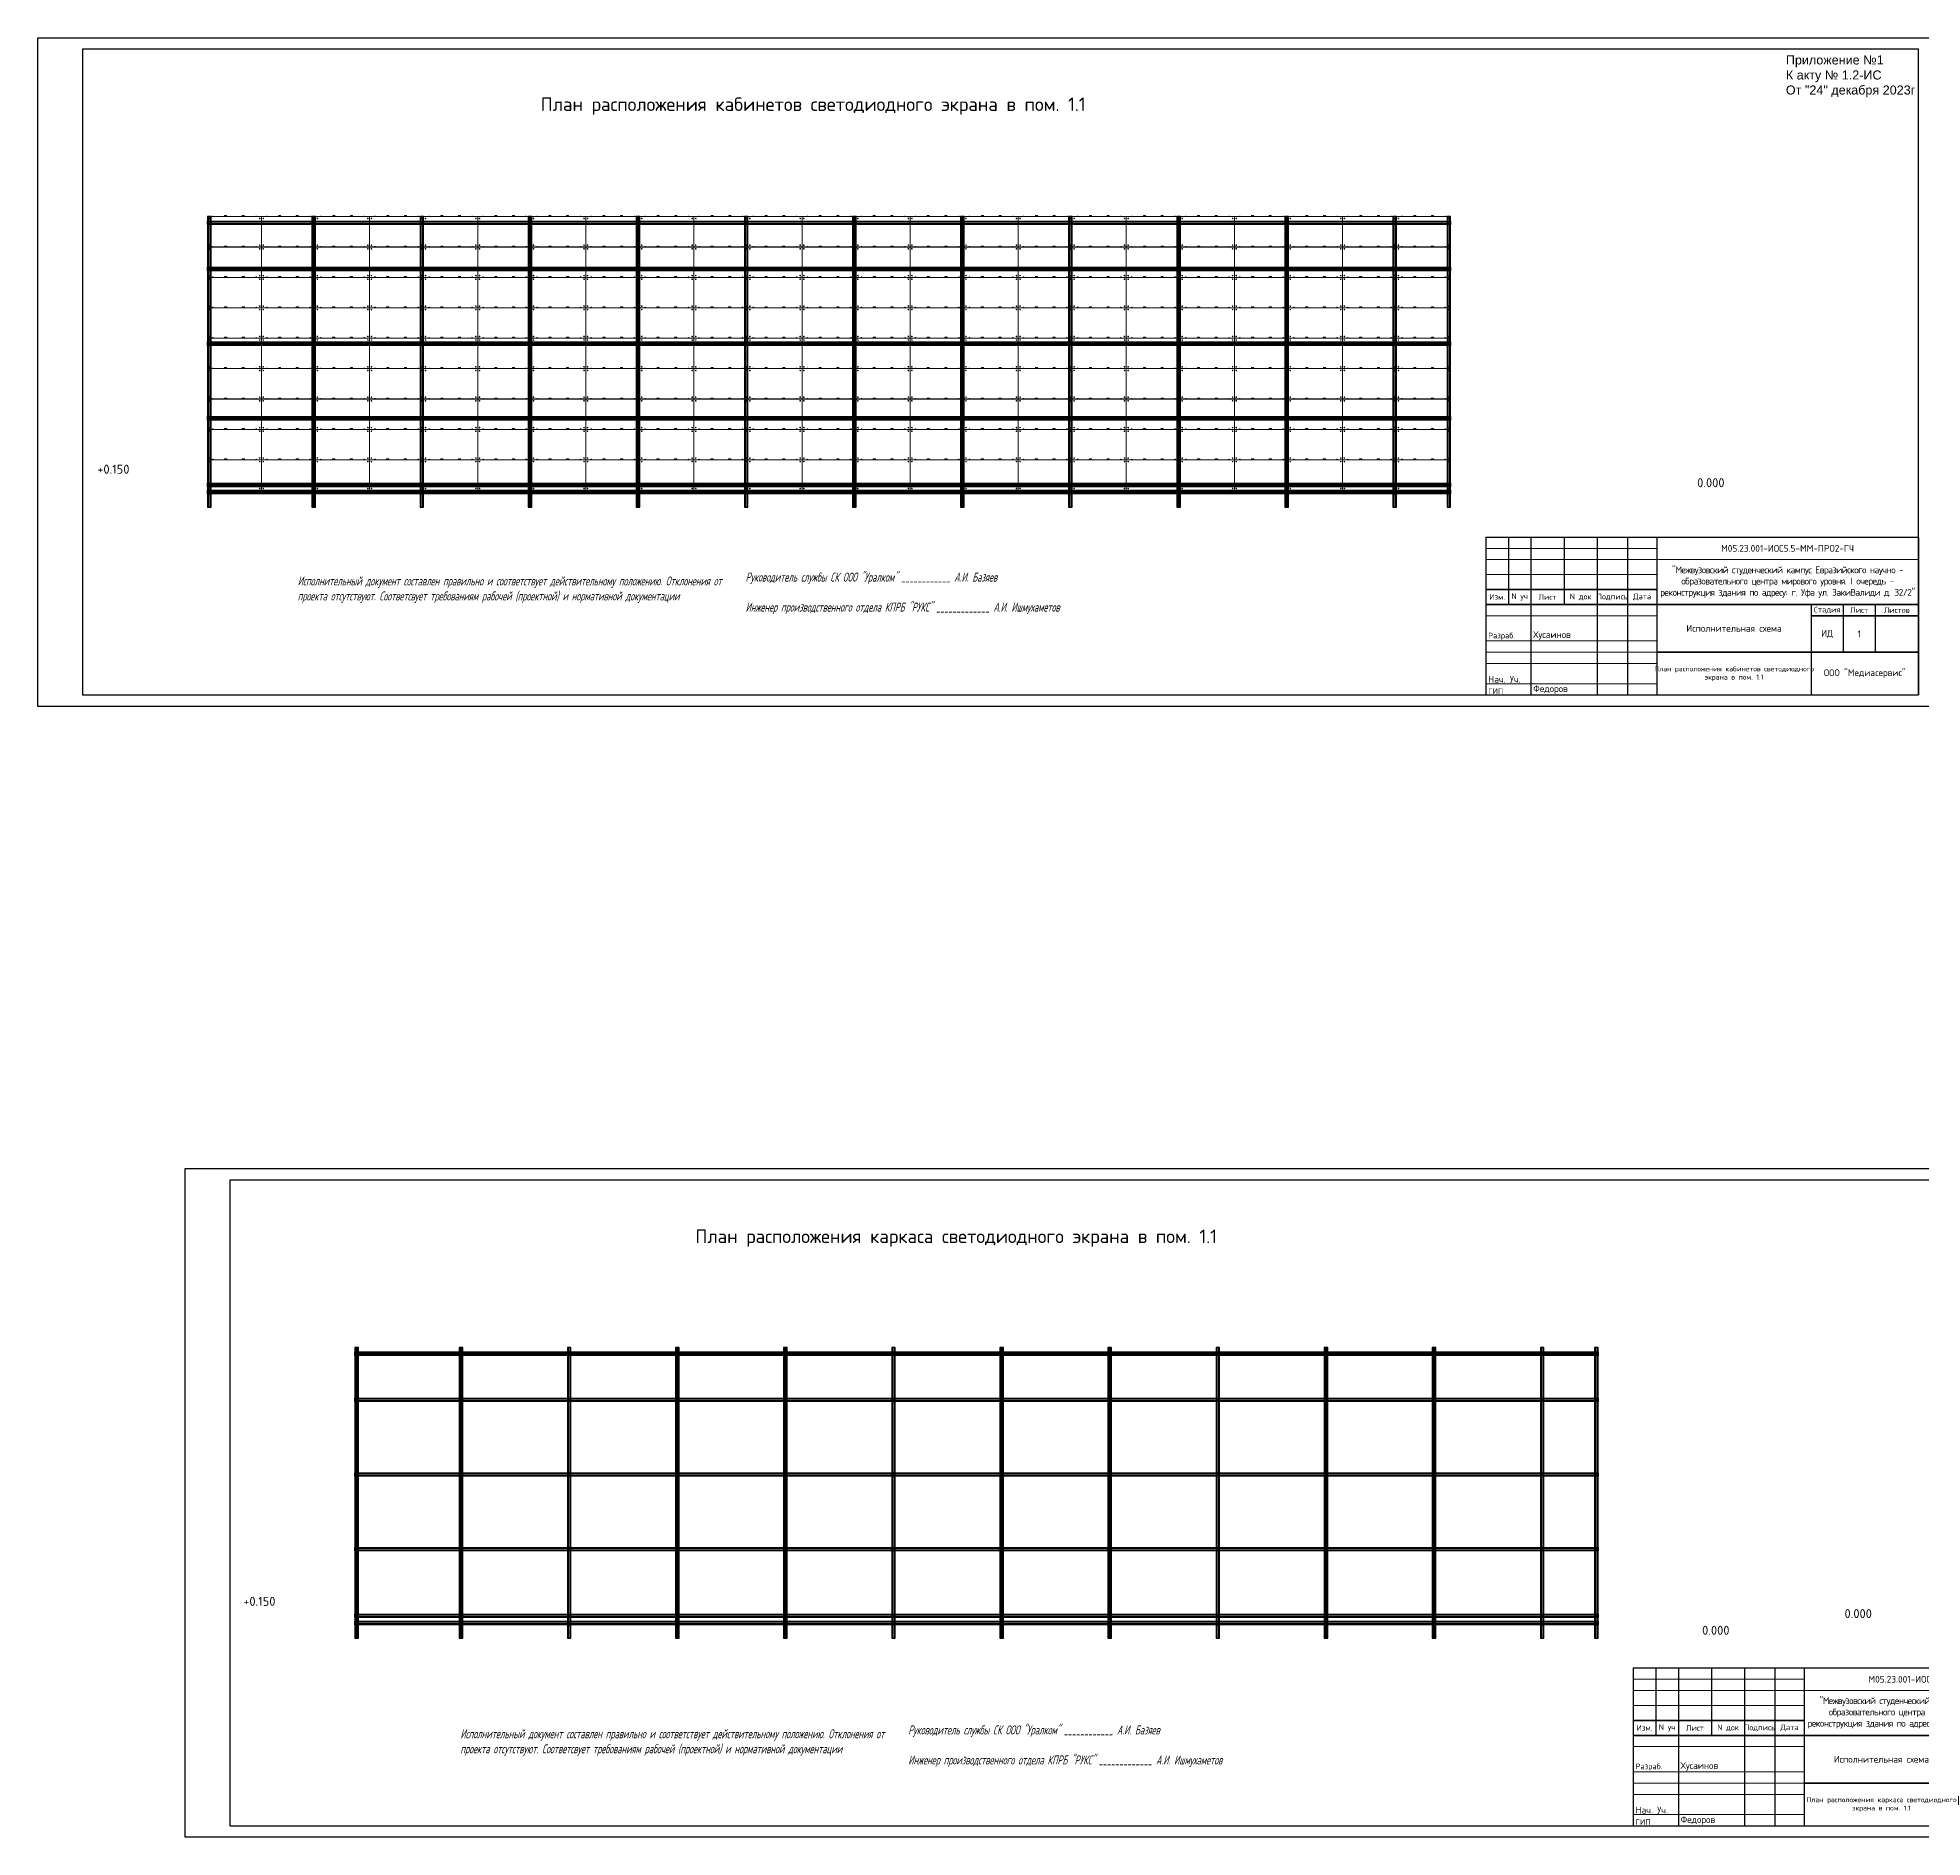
# Model space of a CAD drawing. Header units: millimetres. Extents: x 318 to 194121, y -24907 to 87574.
# Drawn here: x 1753 to 22672, y -10818 to 9163 of the extents above; entities that cross this region are included whole.
import ezdxf

# ---------------------------------------------------------------- set-up
doc = ezdxf.new("R2010")
doc.units = ezdxf.units.MM
doc.linetypes.add('CONTINUA', pattern=[0])
doc.layers.add('Make', color=7, linetype='Continuous')
doc.layers.add('PDF _Текст', color=7, linetype='Continuous')
for name, color, linetype, lineweight in [('MS_0.25', 7, 'Continuous', 25), ('screw', 33, 'Continuous', 13), ('ТАБЛИЦЫ', 7, 'Continuous', 40), ('标注', 2, 'Continuous', 13)]:
    doc.layers.add(name, color=color, linetype=linetype, lineweight=lineweight)
doc.layers.get('标注').off()
doc.styles.add('gostw', font='gost_win.shx', dxfattribs={"width": 0.8, "oblique": 15})
doc.styles.get("Standard").update_dxf_attribs({"font": 'arial.ttf'})
doc.styles.add('TXT', font='txt.shx', dxfattribs={"bigfont": 'gbcbig.shx'})
doc.styles.add('Текст 3', font='isocpeur.ttf', dxfattribs={"height": 3})
doc.styles.add('Текст 300', font='isocpeur.ttf', dxfattribs={"height": 300})

# ---------------------------------------------------------------- blocks, each defined once
blk = doc.blocks.new('A$C10402B24')
at = {"layer": 'screw'}
blk.add_circle((5, 5), 3, dxfattribs=at)
at = {"layer": 'screw', "color": 3}
blk.add_arc((5, 5), 4, 270, 180, dxfattribs=at)
at = {"layer": 'screw', "color": 6, "style": 'TXT'}
blk.add_text('M8', height=1.2, dxfattribs=at).set_placement((4, 4))
blk = doc.blocks.new('A$C23DF71AB')
at = {"layer": '标注', "color": 2, "lineweight": 5}
blk.add_blockref('A$C10402B24', (0, 0), dxfattribs=at)
blk = doc.blocks.new('*U12')
at = {"color": 7, "linetype": 'Continuous', "lineweight": 15}
for p, q in [((-300, 163), (-300, -174)), ((-150, 163), (-300, 163)), ((-243, 170), (-244, 169)), ((-244, 169), (-244, 163)), ((-241, 169), (-244, 169)), ((-241, 170), (-243, 170)), ((-241, 169), (-241, 170)), ((-241, 168), (-241, 169)), ((-241, 168), (-239, 168)), ((-239, 170), (-239, 169)), ((-237, 170), (-239, 170)), ((-239, 169), (-239, 168)), ((-236, 169), (-239, 169)), ((-236, 169), (-237, 170)), ((-236, 163), (-236, 169)), ((0, 163), (-150, 163)), ((-113, 165), (-113, 165)), ((-113, 164), (-113, 163)), ((-113, 164), (-113, 164)), ((-111, 170), (-111, 168)), ((-111, 163), (-110, 170)), ((-110, 172), (-109, 173)), ((-109, 173), (-109, 174)), ((-108, 174), (-109, 174)), ((-108, 173), (-109, 173)), ((-109, 163), (-109, 173)), ((-109, 170), (-109, 170)), ((-108, 173), (-108, 174)), ((-104, 174), (-108, 174)), ((-104, 173), (-108, 173)), ((-104, 173), (-104, 174)), ((-103, 174), (-104, 174)), ((-104, 173), (-103, 173)), ((-103, 173), (-103, 174)), ((-102, 174), (-103, 174)), ((-103, 173), (-102, 173)), ((-102, 173), (-102, 174)), ((-101, 174), (-102, 174)), ((-102, 173), (-101, 173)), ((-100, 174), (-101, 174)), ((-101, 174), (-101, 173)), ((-101, 173), (-100, 173)), ((-100, 173), (-100, 174)), ((-99, 174), (-100, 174)), ((-99, 173), (-100, 173)), ((-99, 174), (-99, 173)), ((-87, 174), (-99, 174)), ((-87, 173), (-99, 173)), ((-87, 174), (-87, 173)), ((-87, 174), (-87, 174)), ((-87, 174), (-87, 173)), ((-87, 173), (-87, 173)), ((-87, 173), (-87, 163)), ((-86, 172), (-87, 173)), ((-87, 170), (-87, 170)), ((-86, 170), (-85, 163)), ((-85, 168), (-85, 170)), ((-83, 165), (-83, 165)), ((-83, 164), (-83, 164)), ((-83, 163), (-83, 164)), ((150, 163), (0, 163)), ((83, 165), (83, 165)), ((83, 164), (83, 163)), ((83, 164), (83, 164)), ((85, 170), (85, 168)), ((85, 163), (86, 170)), ((86, 172), (87, 173)), ((87, 173), (87, 174)), ((92, 174), (87, 174)), ((87, 173), (87, 174)), ((87, 174), (87, 174)), ((87, 173), (87, 173)), ((87, 163), (87, 173)), ((92, 173), (87, 173)), ((87, 170), (87, 170)), ((92, 173), (92, 174)), ((93, 174), (92, 174)), ((92, 173), (93, 173)), ((93, 173), (93, 174)), ((94, 174), (93, 174)), ((93, 173), (94, 173)), ((94, 173), (94, 174)), ((95, 174), (94, 174)), ((94, 173), (95, 173)), ((96, 174), (95, 174)), ((95, 174), (95, 173)), ((95, 173), (96, 173)), ((96, 173), (96, 174)), ((97, 174), (96, 174)), ((97, 173), (96, 173)), ((97, 174), (97, 173)), ((108, 174), (97, 174)), ((108, 173), (97, 173)), ((108, 174), (108, 173)), ((109, 174), (108, 174)), ((109, 173), (108, 173)), ((109, 174), (109, 173)), ((109, 173), (109, 163)), ((110, 172), (109, 173)), ((109, 170), (109, 170)), ((110, 170), (111, 163)), ((111, 168), (111, 170)), ((113, 165), (113, 165)), ((113, 164), (113, 164)), ((113, 163), (113, 164)), ((300, 163), (150, 163)), ((237, 170), (236, 169)), ((236, 169), (236, 163)), ((239, 169), (236, 169)), ((239, 170), (237, 170)), ((239, 169), (239, 170)), ((239, 168), (239, 169)), ((239, 168), (241, 168)), ((243, 170), (241, 170)), ((241, 170), (241, 169)), ((241, 169), (241, 168)), ((244, 169), (241, 169)), ((244, 169), (243, 170)), ((244, 163), (244, 169)), ((300, -174), (300, 163)), ((-300, -174), (-150, -174)), ((-150, -174), (0, -174)), ((0, -174), (150, -174)), ((150, -174), (300, -174))]:
    blk.add_line(p, q, dxfattribs=at)
at = {"color": 8, "linetype": 'Continuous', "lineweight": 15}
for p, q in [((-108, 163), (-108, 173)), ((-104, 163), (-104, 173)), ((-103, 163), (-103, 173)), ((-102, 173), (-102, 163)), ((-101, 163), (-101, 173)), ((-100, 173), (-100, 163)), ((-99, 173), (-99, 163)), ((-87, 173), (-87, 163)), ((87, 163), (87, 173)), ((92, 163), (92, 173)), ((93, 163), (93, 173)), ((94, 173), (94, 163)), ((95, 163), (95, 173)), ((96, 173), (96, 163)), ((97, 173), (97, 163)), ((108, 173), (108, 163))]:
    blk.add_line(p, q, dxfattribs=at)
at = {"color": 7, "linetype": 'Continuous', "lineweight": 15}
for centre in [(-280, 143), (-280, -154), (280, -154)]:
    blk.add_circle(centre, 3.25, dxfattribs=at)
for centre, radius, start, end in [((-116, 169), 5, 316.0191, 345.2917), ((-112, 165), 1, 136.0191, 167.4712), ((-113, 165), 0.2, 167.4712, 250.2917), ((-106, 169), 5, 137.7217, 165.2917), ((-109, 170), 0.2, 90, 165.2917), ((-110, 173), 0.5, 317.7217, 0), ((-109, 170), 0.2, 0, 90), ((-86, 173), 0.5, 180, 222.2783), ((-87, 170), 0.2, 14.7083, 90), ((-87, 170), 0.2, 90, 180), ((-90, 169), 5, 14.7083, 42.2783), ((-80, 169), 5, 194.7083, 223.9809), ((-84, 165), 1, 12.5288, 43.9809), ((-83, 165), 0.2, 289.7083, 12.5288), ((80, 169), 5, 316.0191, 345.2917), ((84, 165), 1, 136.0191, 167.4712), ((83, 165), 0.2, 167.4712, 250.2917), ((90, 169), 5, 137.7217, 165.2917), ((87, 170), 0.2, 90, 165.2917), ((86, 173), 0.5, 317.7217, 0), ((87, 170), 0.2, 0, 90), ((110, 173), 0.5, 180, 222.2783), ((109, 170), 0.2, 14.7083, 90), ((109, 170), 0.2, 90, 180), ((106, 169), 5, 14.7083, 42.2783), ((116, 169), 5, 194.7083, 223.9809), ((112, 165), 1, 12.5288, 43.9809), ((113, 165), 0.2, 289.7083, 12.5288)]:
    blk.add_arc(centre, radius, start, end, dxfattribs=at)
at = {"layer": '标注'}
for p in [(-285, 138), (275, 138), (-285, -160), (275, -160)]:
    blk.add_blockref('A$C23DF71AB', p, dxfattribs=at)
blk = doc.blocks.new('*U11')
at = {"layer": 'Make', "color": 0, "linetype": 'ByBlock', "lineweight": -2, "transparency": 16777216}
for p in [(0, 2700), (600, 2700), (1200, 2700), (1800, 2700), (2400, 2700), (3000, 2700), (3600, 2700), (4200, 2700), (4800, 2700), (5400, 2700), (6000, 2700), (6600, 2700), (7200, 2700), (7800, 2700), (8400, 2700), (9000, 2700), (9600, 2700), (10200, 2700), (10800, 2700), (11400, 2700), (12000, 2700), (12600, 2700), (13200, 2700), (0, 2362.5), (600, 2362.5), (1200, 2362.5), (1800, 2362.5), (2400, 2362.5), (3000, 2362.5), (3600, 2362.5), (4200, 2362.5), (4800, 2362.5), (5400, 2362.5), (6000, 2362.5), (6600, 2362.5), (7200, 2362.5), (7800, 2362.5), (8400, 2362.5), (9000, 2362.5), (9600, 2362.5), (10200, 2362.5), (10800, 2362.5), (11400, 2362.5), (12000, 2362.5), (12600, 2362.5), (13200, 2362.5), (0, 2025), (600, 2025), (1200, 2025), (1800, 2025), (2400, 2025), (3000, 2025), (3600, 2025), (4200, 2025), (4800, 2025), (5400, 2025), (6000, 2025), (6600, 2025), (7200, 2025), (7800, 2025), (8400, 2025), (9000, 2025), (9600, 2025), (10200, 2025), (10800, 2025), (11400, 2025), (12000, 2025), (12600, 2025), (13200, 2025), (0, 1687.5), (600, 1687.5), (1200, 1687.5), (1800, 1687.5), (2400, 1687.5), (3000, 1687.5), (3600, 1687.5), (4200, 1687.5), (4800, 1687.5), (5400, 1687.5), (6000, 1687.5), (6600, 1687.5), (7200, 1687.5), (7800, 1687.5), (8400, 1687.5), (9000, 1687.5), (9600, 1687.5), (10200, 1687.5), (10800, 1687.5), (11400, 1687.5), (12000, 1687.5), (12600, 1687.5), (13200, 1687.5), (0, 1350), (600, 1350), (1200, 1350), (1800, 1350), (2400, 1350), (3000, 1350), (3600, 1350), (4200, 1350), (4800, 1350), (5400, 1350), (6000, 1350), (6600, 1350), (7200, 1350), (7800, 1350), (8400, 1350), (9000, 1350), (9600, 1350), (10200, 1350), (10800, 1350), (11400, 1350), (12000, 1350), (12600, 1350), (13200, 1350), (0, 1012.5), (600, 1012.5), (1200, 1012.5), (1800, 1012.5), (2400, 1012.5), (3000, 1012.5), (3600, 1012.5), (4200, 1012.5), (4800, 1012.5), (5400, 1012.5), (6000, 1012.5), (6600, 1012.5), (7200, 1012.5), (7800, 1012.5), (8400, 1012.5), (9000, 1012.5), (9600, 1012.5), (10200, 1012.5), (10800, 1012.5), (11400, 1012.5), (12000, 1012.5), (12600, 1012.5), (13200, 1012.5), (0, 675), (600, 675), (1200, 675), (1800, 675), (2400, 675), (3000, 675), (3600, 675), (4200, 675), (4800, 675), (5400, 675), (6000, 675), (6600, 675), (7200, 675), (7800, 675), (8400, 675), (9000, 675), (9600, 675), (10200, 675), (10800, 675), (11400, 675), (12000, 675), (12600, 675), (13200, 675), (0, 337.5), (600, 337.5), (1200, 337.5), (1800, 337.5), (2400, 337.5), (3000, 337.5), (3600, 337.5), (4200, 337.5), (4800, 337.5), (5400, 337.5), (6000, 337.5), (6600, 337.5), (7200, 337.5), (7800, 337.5), (8400, 337.5), (9000, 337.5), (9600, 337.5), (10200, 337.5), (10800, 337.5), (11400, 337.5), (12000, 337.5), (12600, 337.5), (13200, 337.5), (0, 0), (600, 0), (1200, 0), (1800, 0), (2400, 0), (3000, 0), (3600, 0), (4200, 0), (4800, 0), (5400, 0), (6000, 0), (6600, 0), (7200, 0), (7800, 0), (8400, 0), (9000, 0), (9600, 0), (10200, 0), (10800, 0), (11400, 0), (12000, 0), (12600, 0), (13200, 0)]:
    blk.add_blockref('*U12', p, dxfattribs=at)
blk = doc.blocks.new('*T13')
at = {"layer": 'ТАБЛИЦЫ', "color": 0, "linetype": 'ByBlock', "lineweight": -2, "transparency": 16777216}
for p, q in [((0, 0), (4800, 0)), ((0, 0), (0, -1753)), ((250, 0), (250, -748)), ((500, 0), (500, -1753)), ((868, 0), (868, -748)), ((1236, 0), (1236, -1753)), ((1571, 0), (1571, -1753)), ((1897, 0), (1897, -1753)), ((4800, 0), (4800, -1753)), ((3610, -748), (3610, -1753)), ((3966, -748), (3966, -1278)), ((4322, -748), (4322, -1278))]:
    blk.add_line(p, q, dxfattribs=at)
at = {"layer": 'ТАБЛИЦЫ', "color": 0, "linetype": 'ByBlock', "lineweight": 9, "transparency": 16777216}
for p, q in [((0, -125), (1897, -125)), ((0, -250), (4800, -250)), ((0, -416), (1897, -416)), ((0, -873), (1897, -873)), ((0, -1153), (1897, -1153)), ((0, -1278), (1897, -1278)), ((0, -1403), (1897, -1403)), ((0, -1628), (1897, -1628)), ((0, -1753), (4800, -1753))]:
    blk.add_line(p, q, dxfattribs=at)
at = {"layer": 'ТАБЛИЦЫ', "color": 0, "linetype": 'ByBlock', "lineweight": 40, "transparency": 16777216}
for p, q in [((0, -582), (1897, -582)), ((0, -748), (4800, -748)), ((3610, -873), (4800, -873)), ((1897, -1278), (4800, -1278))]:
    blk.add_line(p, q, dxfattribs=at)
at = {"layer": 'ТАБЛИЦЫ', "color": 0, "linetype": 'CONTINUA', "transparency": 16777216}
for s, insert, char_height, width, attachment_point, style in [('М05.23.001-ИОС5.5-ММ-ПРО2-ГЧ', (3348, -125), 75, 2877.87, 5, 'Текст 3'), ('{\\T0.9;\\C7;"\\fISOCPEUR|b0|i0|c204|p34;Межвузовский студенческий кампус Евразийского научно - образовательного центра мирового уровня. I очередь - реконструкция здания по адресу: г. Уфа ул. ЗакиВалиди д. 32/2"}', (3348, -499), 75, 2877.87, 5, 'Текст 3'), ('N уч', (375, -665), 62.5, 225.11, 5, 'Текст 300'), ('Дата', (1734, -665), 62.5, 300.75, 5, 'Текст 300'), ('Изм.', (125, -665), 62.5, 225, 5, 'Текст 300'), ('Лист', (684, -665), 62.5, 342.77, 5, 'Текст 300'), ('N док', (1052, -665), 62.5, 342.77, 5, 'Текст 300'), ('Подпись', (1403, -665), 62.5, 310.44, 5, 'Текст 300'), ('{\\C256;Стадия}', (3788, -810), 62.5, 330.4, 5, 'Текст 300'), ('{\\C256;Лист}', (4144, -810), 62.5, 331.03, 5, 'Текст 300'), ('{\\C256;Листов}', (4561, -810), 62.5, 453, 5, 'Текст 300'), ('Хусаинов ', (525, -1141), 75, 685.53, 7, 'Текст 3'), ('Исполнительная схема', (2754, -1013), 75, 1688.44, 5, 'Текст 3'), ('ИД', (3788, -1075), 75, 330.4, 5, 'Текст 3'), ('1', (4144, -1075), 75, 331.03, 5, 'Текст 3'), ('{\\C256;Разраб.}', (25, -1141), 62.5, 450.11, 7, 'Текст 300'), ('{\\C256;План расположения кабинетов светодиодного экрана в пом. 1.1}', (2754, -1516), 55, 1688.44, 5, 'Текст 3'), ('ООО "Медиасервис"', (4205, -1516), 75, 1164.43, 5, 'Текст 3'), ('Нач. Уч.', (25, -1616), 75, 450.11, 7, 'Текст 3'), ('Федоров', (525, -1741), 75, 685.53, 7, 'Текст 3'), ('{\\C256;ГИП}', (25, -1741), 62.5, 450.11, 7, 'Текст 300')]:
    blk.add_mtext(s, dxfattribs=dict(at, insert=insert, char_height=char_height, width=width, attachment_point=attachment_point, style=style))
blk = doc.blocks.new('*T407')
at = {"layer": 'ТАБЛИЦЫ', "color": 0, "linetype": 'ByBlock', "lineweight": -2, "transparency": 16777216}
for p, q in [((0, 0), (4800, 0)), ((0, 0), (0, -1753)), ((250, 0), (250, -748)), ((500, 0), (500, -1753)), ((868, 0), (868, -748)), ((1236, 0), (1236, -1753)), ((1571, 0), (1571, -1753)), ((1897, 0), (1897, -1753)), ((4800, 0), (4800, -1753)), ((3610, -748), (3610, -1753)), ((3966, -748), (3966, -1278)), ((4322, -748), (4322, -1278))]:
    blk.add_line(p, q, dxfattribs=at)
at = {"layer": 'ТАБЛИЦЫ', "color": 0, "linetype": 'ByBlock', "lineweight": 9, "transparency": 16777216}
for p, q in [((0, -125), (1897, -125)), ((0, -250), (4800, -250)), ((0, -416), (1897, -416)), ((0, -873), (1897, -873)), ((0, -1153), (1897, -1153)), ((0, -1278), (1897, -1278)), ((0, -1403), (1897, -1403)), ((0, -1628), (1897, -1628)), ((0, -1753), (4800, -1753))]:
    blk.add_line(p, q, dxfattribs=at)
at = {"layer": 'ТАБЛИЦЫ', "color": 0, "linetype": 'ByBlock', "lineweight": 40, "transparency": 16777216}
for p, q in [((0, -582), (1897, -582)), ((0, -748), (4800, -748)), ((3610, -873), (4800, -873)), ((1897, -1278), (4800, -1278))]:
    blk.add_line(p, q, dxfattribs=at)
at = {"layer": 'ТАБЛИЦЫ', "color": 0, "linetype": 'CONTINUA', "transparency": 16777216}
for s, insert, char_height, width, attachment_point, style in [('М05.23.001-ИОС5.5-ММ-ПРО2-ГЧ', (3348, -125), 75, 2877.87, 5, 'Текст 3'), ('{\\T0.9;\\C7;"\\fISOCPEUR|b0|i0|c204|p34;Межвузовский студенческий кампус Евразийского научно - образовательного центра мирового уровня. I очередь - реконструкция здания по адресу: г. Уфа ул. ЗакиВалиди д. 32/2"}', (3348, -499), 75, 2877.87, 5, 'Текст 3'), ('N уч', (375, -665), 62.5, 225.11, 5, 'Текст 300'), ('Дата', (1734, -665), 62.5, 300.75, 5, 'Текст 300'), ('Изм.', (125, -665), 62.5, 225, 5, 'Текст 300'), ('Лист', (684, -665), 62.5, 342.77, 5, 'Текст 300'), ('N док', (1052, -665), 62.5, 342.77, 5, 'Текст 300'), ('Подпись', (1403, -665), 62.5, 310.44, 5, 'Текст 300'), ('{\\C256;Стадия}', (3788, -810), 62.5, 330.4, 5, 'Текст 300'), ('{\\C256;Лист}', (4144, -810), 62.5, 331.03, 5, 'Текст 300'), ('{\\C256;Листов}', (4561, -810), 62.5, 453, 5, 'Текст 300'), ('Хусаинов ', (525, -1141), 75, 685.53, 7, 'Текст 3'), ('Исполнительная схема', (2754, -1013), 75, 1688.44, 5, 'Текст 3'), ('ИД', (3788, -1075), 75, 330.4, 5, 'Текст 3'), ('1', (4144, -1075), 75, 331.03, 5, 'Текст 3'), ('{\\C256;Разраб.}', (25, -1141), 62.5, 450.11, 7, 'Текст 300'), ('{\\C256;План расположения каркаса светодиодного экрана в пом. 1.1}', (2754, -1516), 55, 1688.44, 5, 'Текст 3'), ('ООО "Медиасервис"', (4205, -1516), 75, 1164.43, 5, 'Текст 3'), ('Нач. Уч.', (25, -1616), 75, 450.11, 7, 'Текст 3'), ('Федоров', (525, -1741), 75, 685.53, 7, 'Текст 3'), ('{\\C256;ГИП}', (25, -1741), 62.5, 450.11, 7, 'Текст 300')]:
    blk.add_mtext(s, dxfattribs=dict(at, insert=insert, char_height=char_height, width=width, attachment_point=attachment_point, style=style))

msp = doc.modelspace()

# ---------------------------------------------------------------- linework, layer by layer
for points in [[(1752.9, 9163.4), (22752.9, 9163.4), (22752.9, 1738.4), (1752.9, 1738.4)], [(2252.9, 9038.4), (22627.9, 9038.4), (22627.9, 1863.4), (2252.9, 1863.4)], [(3388.7, -3392.8), (24388.7, -3392.8), (24388.7, -10817.8), (3388.7, -10817.8)], [(3888.7, -3517.8), (24263.7, -3517.8), (24263.7, -10692.8), (3888.7, -10692.8)]]:
    msp.add_lwpolyline(points, close=True)
at = {"color": 8}
for points in [[(3676.6, 7176.5), (3636.6, 7176.5), (3636.6, 4099), (3676.6, 4099)], [(3636.6, 7127.8), (17436.6, 7127.8), (17436.6, 7087.8), (3636.6, 7087.8)], [(3636.6, 7124.8), (17436.6, 7124.8), (17436.6, 7090.8), (3636.6, 7090.8)], [(3636.6, 7117.8), (17436.6, 7117.8), (17436.6, 7097.8), (3636.6, 7097.8)], [(3673.6, 7176.5), (3639.6, 7176.5), (3639.6, 4099), (3673.6, 4099)], [(3666.6, 7176.5), (3646.6, 7176.5), (3646.6, 4099), (3666.6, 4099)], [(4836.6, 7176.5), (4796.6, 7176.5), (4796.6, 4099), (4836.6, 4099)], [(4833.6, 7176.5), (4799.6, 7176.5), (4799.6, 4099), (4833.6, 4099)], [(4826.6, 7176.5), (4806.6, 7176.5), (4806.6, 4099), (4826.6, 4099)], [(6036.6, 7176.5), (5996.6, 7176.5), (5996.6, 4099), (6036.6, 4099)], [(6033.6, 7176.5), (5999.6, 7176.5), (5999.6, 4099), (6033.6, 4099)], [(6026.6, 7176.5), (6006.6, 7176.5), (6006.6, 4099), (6026.6, 4099)], [(7236.6, 7176.5), (7196.6, 7176.5), (7196.6, 4099), (7236.6, 4099)], [(7233.6, 7176.5), (7199.6, 7176.5), (7199.6, 4099), (7233.6, 4099)], [(7226.6, 7176.5), (7206.6, 7176.5), (7206.6, 4099), (7226.6, 4099)], [(8436.6, 7176.5), (8396.6, 7176.5), (8396.6, 4099), (8436.6, 4099)], [(8433.6, 7176.5), (8399.6, 7176.5), (8399.6, 4099), (8433.6, 4099)], [(8426.6, 7176.5), (8406.6, 7176.5), (8406.6, 4099), (8426.6, 4099)], [(9636.6, 7176.5), (9596.6, 7176.5), (9596.6, 4099), (9636.6, 4099)], [(9633.6, 7176.5), (9599.6, 7176.5), (9599.6, 4099), (9633.6, 4099)], [(9626.6, 7176.5), (9606.6, 7176.5), (9606.6, 4099), (9626.6, 4099)], [(10836.6, 7176.5), (10796.6, 7176.5), (10796.6, 4099), (10836.6, 4099)], [(10833.6, 7176.5), (10799.6, 7176.5), (10799.6, 4099), (10833.6, 4099)], [(10826.6, 7176.5), (10806.6, 7176.5), (10806.6, 4099), (10826.6, 4099)], [(12036.6, 7176.5), (11996.6, 7176.5), (11996.6, 4099), (12036.6, 4099)], [(12033.6, 7176.5), (11999.6, 7176.5), (11999.6, 4099), (12033.6, 4099)], [(12026.6, 7176.5), (12006.6, 7176.5), (12006.6, 4099), (12026.6, 4099)], [(13236.6, 7176.5), (13196.6, 7176.5), (13196.6, 4099), (13236.6, 4099)], [(13233.6, 7176.5), (13199.6, 7176.5), (13199.6, 4099), (13233.6, 4099)], [(13226.6, 7176.5), (13206.6, 7176.5), (13206.6, 4099), (13226.6, 4099)], [(14436.6, 7176.5), (14396.6, 7176.5), (14396.6, 4099), (14436.6, 4099)], [(14433.6, 7176.5), (14399.6, 7176.5), (14399.6, 4099), (14433.6, 4099)], [(14426.6, 7176.5), (14406.6, 7176.5), (14406.6, 4099), (14426.6, 4099)], [(15636.6, 7176.5), (15596.6, 7176.5), (15596.6, 4099), (15636.6, 4099)], [(15633.6, 7176.5), (15599.6, 7176.5), (15599.6, 4099), (15633.6, 4099)], [(15626.6, 7176.5), (15606.6, 7176.5), (15606.6, 4099), (15626.6, 4099)], [(16836.6, 7176.5), (16796.6, 7176.5), (16796.6, 4099), (16836.6, 4099)], [(16833.6, 7176.5), (16799.6, 7176.5), (16799.6, 4099), (16833.6, 4099)], [(16826.6, 7176.5), (16806.6, 7176.5), (16806.6, 4099), (16826.6, 4099)], [(17436.6, 7176.5), (17396.6, 7176.5), (17396.6, 4099), (17436.6, 4099)], [(17433.6, 7176.5), (17399.6, 7176.5), (17399.6, 4099), (17433.6, 4099)], [(17426.6, 7176.5), (17406.6, 7176.5), (17406.6, 4099), (17426.6, 4099)], [(3636.6, 6615.4), (17436.6, 6615.4), (17436.6, 6575.4), (3636.6, 6575.4)], [(3636.6, 6612.4), (17436.6, 6612.4), (17436.6, 6578.4), (3636.6, 6578.4)], [(3636.6, 6605.4), (17436.6, 6605.4), (17436.6, 6585.4), (3636.6, 6585.4)], [(3636.6, 5786.5), (17436.6, 5786.5), (17436.6, 5746.5), (3636.6, 5746.5)], [(3636.6, 5783.5), (17436.6, 5783.5), (17436.6, 5749.5), (3636.6, 5749.5)], [(3636.6, 5776.5), (17436.6, 5776.5), (17436.6, 5756.5), (3636.6, 5756.5)], [(3637.5, 4957.6), (17436.7, 4957.6), (17436.7, 4917.6), (3637.5, 4917.6)], [(3637.5, 4954.6), (17436.7, 4954.6), (17436.7, 4920.6), (3637.5, 4920.6)], [(3637.5, 4947.6), (17436.7, 4947.6), (17436.7, 4927.6), (3637.5, 4927.6)], [(3636.7, 4217.7), (17436.7, 4217.8), (17436.7, 4177.8), (3636.7, 4177.7)], [(3636.7, 4214.7), (17436.7, 4214.8), (17436.7, 4180.8), (3636.7, 4180.7)], [(3636.7, 4207.7), (17436.7, 4207.8), (17436.7, 4187.8), (3636.7, 4187.7)], [(3676.6, 4099), (3636.6, 4099), (3636.6, 3949), (3676.6, 3949)], [(3636.7, 4139), (17436.7, 4139.1), (17436.7, 4099.1), (3636.7, 4099)], [(3636.7, 4136), (17436.7, 4136.1), (17436.7, 4102.1), (3636.7, 4102)], [(3636.7, 4129), (17436.7, 4129.1), (17436.7, 4109.1), (3636.7, 4109)], [(3673.6, 4099), (3639.6, 4099), (3639.6, 3949), (3673.6, 3949)], [(3666.6, 4099), (3646.6, 4099), (3646.6, 3949), (3666.6, 3949)], [(4836.6, 4099), (4796.6, 4099), (4796.6, 3949), (4836.6, 3949)], [(4833.6, 4099), (4799.6, 4099), (4799.6, 3949), (4833.6, 3949)], [(4826.6, 4099), (4806.6, 4099), (4806.6, 3949), (4826.6, 3949)], [(6036.6, 4099), (5996.6, 4099), (5996.6, 3949), (6036.6, 3949)], [(6033.6, 4099), (5999.6, 4099), (5999.6, 3949), (6033.6, 3949)], [(6026.6, 4099), (6006.6, 4099), (6006.6, 3949), (6026.6, 3949)], [(7236.6, 4099), (7196.6, 4099), (7196.6, 3949), (7236.6, 3949)], [(7233.6, 4099), (7199.6, 4099), (7199.6, 3949), (7233.6, 3949)], [(7226.6, 4099), (7206.6, 4099), (7206.6, 3949), (7226.6, 3949)], [(8436.6, 4099), (8396.6, 4099), (8396.6, 3949), (8436.6, 3949)], [(8433.6, 4099), (8399.6, 4099), (8399.6, 3949), (8433.6, 3949)], [(8426.6, 4099), (8406.6, 4099), (8406.6, 3949), (8426.6, 3949)], [(9636.6, 4099), (9596.6, 4099), (9596.6, 3949), (9636.6, 3949)], [(9633.6, 4099), (9599.6, 4099), (9599.6, 3949), (9633.6, 3949)], [(9626.6, 4099), (9606.6, 4099), (9606.6, 3949), (9626.6, 3949)], [(10836.6, 4099), (10796.6, 4099), (10796.6, 3949), (10836.6, 3949)], [(10833.6, 4099), (10799.6, 4099), (10799.6, 3949), (10833.6, 3949)], [(10826.6, 4099), (10806.6, 4099), (10806.6, 3949), (10826.6, 3949)], [(12036.6, 4099), (11996.6, 4099), (11996.6, 3949), (12036.6, 3949)], [(12033.6, 4099), (11999.6, 4099), (11999.6, 3949), (12033.6, 3949)], [(12026.6, 4099), (12006.6, 4099), (12006.6, 3949), (12026.6, 3949)], [(13236.6, 4099), (13196.6, 4099), (13196.6, 3949), (13236.6, 3949)], [(13233.6, 4099), (13199.6, 4099), (13199.6, 3949), (13233.6, 3949)], [(13226.6, 4099), (13206.6, 4099), (13206.6, 3949), (13226.6, 3949)], [(14436.6, 4099), (14396.6, 4099), (14396.6, 3949), (14436.6, 3949)], [(14433.6, 4099), (14399.6, 4099), (14399.6, 3949), (14433.6, 3949)], [(14426.6, 4099), (14406.6, 4099), (14406.6, 3949), (14426.6, 3949)], [(15636.6, 4099), (15596.6, 4099), (15596.6, 3949), (15636.6, 3949)], [(15633.6, 4099), (15599.6, 4099), (15599.6, 3949), (15633.6, 3949)], [(15626.6, 4099), (15606.6, 4099), (15606.6, 3949), (15626.6, 3949)], [(16836.6, 4099), (16796.6, 4099), (16796.6, 3949), (16836.6, 3949)], [(16833.6, 4099), (16799.6, 4099), (16799.6, 3949), (16833.6, 3949)], [(16826.6, 4099), (16806.6, 4099), (16806.6, 3949), (16826.6, 3949)], [(17436.6, 4099), (17396.6, 4099), (17396.6, 3949), (17436.6, 3949)], [(17433.6, 4099), (17399.6, 4099), (17399.6, 3949), (17433.6, 3949)], [(17426.6, 4099), (17406.6, 4099), (17406.6, 3949), (17426.6, 3949)], [(5312.4, -5379.7), (5272.4, -5379.7), (5272.5, -8457.2), (5312.5, -8457.2)], [(5272.5, -5428.4), (19072.4, -5428.4), (19072.4, -5468.4), (5272.5, -5468.4)], [(5272.5, -5431.4), (19072.4, -5431.4), (19072.4, -5465.4), (5272.5, -5465.4)], [(5272.5, -5438.4), (19072.4, -5438.4), (19072.4, -5458.4), (5272.5, -5458.4)], [(5309.4, -5379.7), (5275.4, -5379.7), (5275.5, -8457.2), (5309.5, -8457.2)], [(5302.4, -5379.7), (5282.4, -5379.7), (5282.5, -8457.2), (5302.5, -8457.2)], [(6472.4, -5379.7), (6432.4, -5379.7), (6432.5, -8457.2), (6472.5, -8457.2)], [(6469.4, -5379.7), (6435.4, -5379.7), (6435.5, -8457.2), (6469.5, -8457.2)], [(6462.4, -5379.7), (6442.4, -5379.7), (6442.5, -8457.2), (6462.5, -8457.2)], [(7672.4, -5379.7), (7632.4, -5379.7), (7632.5, -8457.2), (7672.5, -8457.2)], [(7669.4, -5379.7), (7635.4, -5379.7), (7635.5, -8457.2), (7669.5, -8457.2)], [(7662.4, -5379.7), (7642.4, -5379.7), (7642.5, -8457.2), (7662.5, -8457.2)], [(8872.4, -5379.7), (8832.4, -5379.7), (8832.5, -8457.2), (8872.5, -8457.2)], [(8869.4, -5379.7), (8835.4, -5379.7), (8835.5, -8457.2), (8869.5, -8457.2)], [(8862.4, -5379.7), (8842.4, -5379.7), (8842.5, -8457.2), (8862.5, -8457.2)], [(10072.4, -5379.7), (10032.4, -5379.7), (10032.5, -8457.2), (10072.5, -8457.2)], [(10069.4, -5379.7), (10035.4, -5379.7), (10035.5, -8457.2), (10069.5, -8457.2)], [(10062.4, -5379.7), (10042.4, -5379.7), (10042.5, -8457.2), (10062.5, -8457.2)], [(11272.4, -5379.7), (11232.4, -5379.7), (11232.5, -8457.2), (11272.5, -8457.2)], [(11269.4, -5379.7), (11235.4, -5379.7), (11235.5, -8457.2), (11269.5, -8457.2)], [(11262.4, -5379.7), (11242.4, -5379.7), (11242.5, -8457.2), (11262.5, -8457.2)], [(12472.4, -5379.7), (12432.4, -5379.7), (12432.5, -8457.2), (12472.5, -8457.2)], [(12469.4, -5379.7), (12435.4, -5379.7), (12435.5, -8457.2), (12469.5, -8457.2)], [(12462.4, -5379.7), (12442.4, -5379.7), (12442.5, -8457.2), (12462.5, -8457.2)], [(13672.4, -5379.7), (13632.4, -5379.7), (13632.5, -8457.2), (13672.5, -8457.2)], [(13669.4, -5379.7), (13635.4, -5379.7), (13635.5, -8457.2), (13669.5, -8457.2)], [(13662.4, -5379.7), (13642.4, -5379.7), (13642.5, -8457.2), (13662.5, -8457.2)], [(14872.4, -5379.7), (14832.4, -5379.7), (14832.5, -8457.2), (14872.5, -8457.2)], [(14869.4, -5379.7), (14835.4, -5379.7), (14835.5, -8457.2), (14869.5, -8457.2)], [(14862.4, -5379.7), (14842.4, -5379.7), (14842.5, -8457.2), (14862.5, -8457.2)], [(16072.4, -5379.7), (16032.4, -5379.7), (16032.5, -8457.2), (16072.5, -8457.2)], [(16069.4, -5379.7), (16035.4, -5379.7), (16035.5, -8457.2), (16069.5, -8457.2)], [(16062.4, -5379.7), (16042.4, -5379.7), (16042.5, -8457.2), (16062.5, -8457.2)], [(17272.4, -5379.7), (17232.4, -5379.7), (17232.5, -8457.2), (17272.5, -8457.2)], [(17269.4, -5379.7), (17235.4, -5379.7), (17235.5, -8457.2), (17269.5, -8457.2)], [(17262.4, -5379.7), (17242.4, -5379.7), (17242.5, -8457.2), (17262.5, -8457.2)], [(18472.4, -5379.7), (18432.4, -5379.7), (18432.5, -8457.2), (18472.5, -8457.2)], [(18469.4, -5379.7), (18435.4, -5379.7), (18435.5, -8457.2), (18469.5, -8457.2)], [(18462.4, -5379.7), (18442.4, -5379.7), (18442.5, -8457.2), (18462.5, -8457.2)], [(19072.4, -5379.7), (19032.4, -5379.7), (19032.5, -8457.2), (19072.5, -8457.2)], [(19069.4, -5379.7), (19035.4, -5379.7), (19035.5, -8457.2), (19069.5, -8457.2)], [(19062.4, -5379.7), (19042.4, -5379.7), (19042.5, -8457.2), (19062.5, -8457.2)], [(5272.5, -5940.8), (19072.4, -5940.7), (19072.4, -5980.7), (5272.5, -5980.8)], [(5272.5, -5943.8), (19072.4, -5943.7), (19072.4, -5977.7), (5272.5, -5977.8)], [(5272.5, -5950.8), (19072.4, -5950.7), (19072.4, -5970.7), (5272.5, -5970.8)], [(5272.5, -6769.7), (19072.4, -6769.7), (19072.4, -6809.7), (5272.5, -6809.7)], [(5272.5, -6772.7), (19072.4, -6772.7), (19072.4, -6806.7), (5272.5, -6806.7)], [(5272.5, -6779.7), (19072.4, -6779.7), (19072.4, -6799.7), (5272.5, -6799.7)], [(5273.4, -7598.6), (19072.6, -7598.6), (19072.6, -7638.6), (5273.4, -7638.6)], [(5273.4, -7601.6), (19072.6, -7601.6), (19072.6, -7635.6), (5273.4, -7635.6)], [(5273.4, -7608.6), (19072.6, -7608.6), (19072.6, -7628.6), (5273.4, -7628.6)], [(5272.5, -8338.4), (19072.5, -8338.4), (19072.5, -8378.4), (5272.5, -8378.4)], [(5272.5, -8341.4), (19072.5, -8341.4), (19072.5, -8375.4), (5272.5, -8375.4)], [(5272.5, -8348.4), (19072.5, -8348.4), (19072.5, -8368.4), (5272.5, -8368.4)], [(5272.5, -8417.2), (19072.5, -8417.1), (19072.5, -8457.1), (5272.5, -8457.2)], [(5272.5, -8420.2), (19072.5, -8420.1), (19072.5, -8454.1), (5272.5, -8454.2)], [(5272.5, -8427.2), (19072.5, -8427.1), (19072.5, -8447.1), (5272.5, -8447.2)], [(5312.5, -8457.2), (5272.5, -8457.2), (5272.5, -8607.2), (5312.5, -8607.2)], [(5309.5, -8457.2), (5275.5, -8457.2), (5275.5, -8607.2), (5309.5, -8607.2)], [(5302.5, -8457.2), (5282.5, -8457.2), (5282.5, -8607.2), (5302.5, -8607.2)], [(6472.5, -8457.2), (6432.5, -8457.2), (6432.5, -8607.2), (6472.5, -8607.2)], [(6469.5, -8457.2), (6435.5, -8457.2), (6435.5, -8607.2), (6469.5, -8607.2)], [(6462.5, -8457.2), (6442.5, -8457.2), (6442.5, -8607.2), (6462.5, -8607.2)], [(7672.5, -8457.2), (7632.5, -8457.2), (7632.5, -8607.2), (7672.5, -8607.2)], [(7669.5, -8457.2), (7635.5, -8457.2), (7635.5, -8607.2), (7669.5, -8607.2)], [(7662.5, -8457.2), (7642.5, -8457.2), (7642.5, -8607.2), (7662.5, -8607.2)], [(8872.5, -8457.2), (8832.5, -8457.2), (8832.5, -8607.2), (8872.5, -8607.2)], [(8869.5, -8457.2), (8835.5, -8457.2), (8835.5, -8607.2), (8869.5, -8607.2)], [(8862.5, -8457.2), (8842.5, -8457.2), (8842.5, -8607.2), (8862.5, -8607.2)], [(10072.5, -8457.2), (10032.5, -8457.2), (10032.5, -8607.2), (10072.5, -8607.2)], [(10069.5, -8457.2), (10035.5, -8457.2), (10035.5, -8607.2), (10069.5, -8607.2)], [(10062.5, -8457.2), (10042.5, -8457.2), (10042.5, -8607.2), (10062.5, -8607.2)], [(11272.5, -8457.2), (11232.5, -8457.2), (11232.5, -8607.2), (11272.5, -8607.2)], [(11269.5, -8457.2), (11235.5, -8457.2), (11235.5, -8607.2), (11269.5, -8607.2)], [(11262.5, -8457.2), (11242.5, -8457.2), (11242.5, -8607.2), (11262.5, -8607.2)], [(12472.5, -8457.2), (12432.5, -8457.2), (12432.5, -8607.2), (12472.5, -8607.2)], [(12469.5, -8457.2), (12435.5, -8457.2), (12435.5, -8607.2), (12469.5, -8607.2)], [(12462.5, -8457.2), (12442.5, -8457.2), (12442.5, -8607.2), (12462.5, -8607.2)], [(13672.5, -8457.2), (13632.5, -8457.2), (13632.5, -8607.2), (13672.5, -8607.2)], [(13669.5, -8457.2), (13635.5, -8457.2), (13635.5, -8607.2), (13669.5, -8607.2)], [(13662.5, -8457.2), (13642.5, -8457.2), (13642.5, -8607.2), (13662.5, -8607.2)], [(14872.5, -8457.2), (14832.5, -8457.2), (14832.5, -8607.2), (14872.5, -8607.2)], [(14869.5, -8457.2), (14835.5, -8457.2), (14835.5, -8607.2), (14869.5, -8607.2)], [(14862.5, -8457.2), (14842.5, -8457.2), (14842.5, -8607.2), (14862.5, -8607.2)], [(16072.5, -8457.2), (16032.5, -8457.2), (16032.5, -8607.2), (16072.5, -8607.2)], [(16069.5, -8457.2), (16035.5, -8457.2), (16035.5, -8607.2), (16069.5, -8607.2)], [(16062.5, -8457.2), (16042.5, -8457.2), (16042.5, -8607.2), (16062.5, -8607.2)], [(17272.5, -8457.2), (17232.5, -8457.2), (17232.5, -8607.2), (17272.5, -8607.2)], [(17269.5, -8457.2), (17235.5, -8457.2), (17235.5, -8607.2), (17269.5, -8607.2)], [(17262.5, -8457.2), (17242.5, -8457.2), (17242.5, -8607.2), (17262.5, -8607.2)], [(18472.5, -8457.2), (18432.5, -8457.2), (18432.5, -8607.2), (18472.5, -8607.2)], [(18469.5, -8457.2), (18435.5, -8457.2), (18435.5, -8607.2), (18469.5, -8607.2)], [(18462.5, -8457.2), (18442.5, -8457.2), (18442.5, -8607.2), (18462.5, -8607.2)], [(19072.5, -8457.2), (19032.5, -8457.2), (19032.5, -8607.2), (19072.5, -8607.2)], [(19069.5, -8457.2), (19035.5, -8457.2), (19035.5, -8607.2), (19069.5, -8607.2)], [(19062.5, -8457.2), (19042.5, -8457.2), (19042.5, -8607.2), (19062.5, -8607.2)]]:
    msp.add_lwpolyline(points, close=True, dxfattribs=at)

# ---------------------------------------------------------------- block references
for name, p in [('*T13', (17828.1, 3618.3)), ('*T407', (19464, -8937.8))]:
    msp.add_blockref(name, p)
at = {"layer": 'Make', "color": 8}
msp.add_blockref('*U11', (3936.7, 4313.4), dxfattribs=at)

# ---------------------------------------------------------------- texts
at = {"insert": (21157.6, 8965.9), "char_height": 100, "width": 1801.48, "attachment_point": 1}
msp.add_mtext('Приложение №1 \\PК акту № 1.2-ИС\\PОт "24" декабря 2023г', dxfattribs=at)
at = {"insert": (18030.6, 8299.7), "char_height": 2.5, "attachment_point": 1}
msp.add_mtext_dynamic_manual_height_columns('Исполнительный документ составлен', width=4292.285, gutter_width=12.5, heights=[0], dxfattribs=at)
at = {"char_height": 100, "attachment_point": 1, "style": 'gostw'}
for s, width, insert in [('Исполнительный документ составлен правильно и соответствует действительному положению. Отклонения от проекта отсутствуют. Соответсвует требованиям рабочей (проектной) и нормативной документации', 4597.294, (4638.7, 3181.3)), ('Руководитель службы СК ООО "Уралком" ____________ А.И. Базяев\\P\\PИнженер производственного отдела КПРБ "РУКС" _____________ А.И. Ишмухаметов', 6725.482, (9610.3, 3224.1)), ('Исполнительный документ составлен правильно и соответствует действительному положению. Отклонения от проекта отсутствуют. Соответсвует требованиям рабочей (проектной) и нормативной документации', 4597.294, (6444.2, -9618.4)), ('Руководитель службы СК ООО "Уралком" ____________ А.И. Базяев\\P\\PИнженер производственного отдела КПРБ "РУКС" _____________ А.И. Ишмухаметов', 6725.482, (11415.8, -9575.6))]:
    msp.add_mtext_dynamic_manual_height_columns(s, width=width, gutter_width=12.5, heights=[0], dxfattribs=dict(at, insert=insert))
at = {"layer": 'MS_0.25', "ltscale": 100, "style": 'Текст 300'}
for s, p in [('+0.150', (2414, 4322.4)), ('0.000', (20173, 4172.2)), ('0.000', (20173, 4172.2)), ('+0.150', (4034.6, -8247.9)), ('0.000', (21808.8, -8384)), ('0.000', (21808.8, -8384)), ('0.000', (20228.1, -8569))]:
    msp.add_text(s, height=100, dxfattribs=at).set_placement(p)
at = {"layer": 'PDF _Текст', "char_height": 150, "width": 7590.78, "attachment_point": 7, "style": 'Текст 300'}
for s, insert in [('План расположения кабинетов светодиодного экрана в пом. 1.1', (7336, 8308.8)), ('\\pxt38;План расположения каркаса светодиодного экрана в пом. 1.1', (9052.9, -4260.7))]:
    msp.add_mtext(s, dxfattribs=dict(at, insert=insert))

doc.saveas('drawing.dxf')
